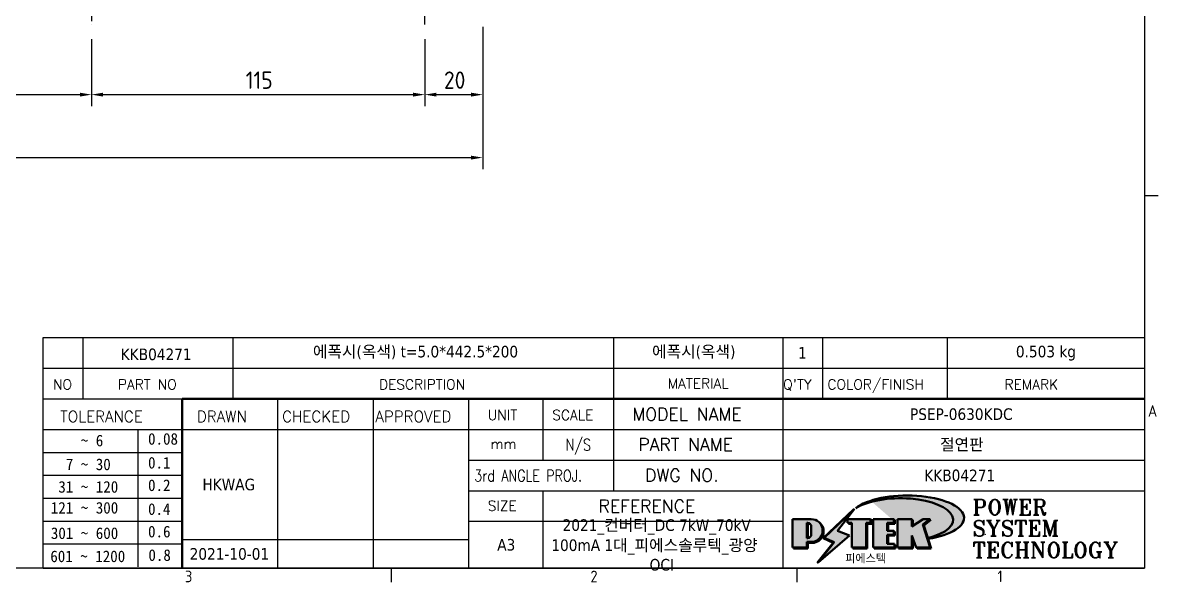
# Model space of a CAD drawing. Header units: millimetres. Extents: x 0 to 840, y 0 to 594.
# Drawn here: x 432.9 to 824.8, y 15.2 to 208.1 of the extents above; entities that cross this region are included whole.
import ezdxf
from ezdxf.enums import TextEntityAlignment as Align

# ---------------------------------------------------------------- set-up
doc = ezdxf.new("R2010")
doc.units = ezdxf.units.MM
doc.header["$LTSCALE"] = 2
doc.linetypes.add('CHAIN', pattern=[0.35429999999999995, 0.2362, -0.0295, 0.0591, -0.0295])
doc.layers.get('0').update_dxf_attribs({"color": 3, "lineweight": 25})
for name, color, linetype, lineweight in [('경계(ISO)', 7, 'Continuous', 25), ('제목(ISO)', 5, 'Continuous', 50), ('중심선(ISO)', 1, 'Continuous', 25), ('치수(ISO)', 2, 'Continuous', 25), ('해치(ISO)', 7, 'Continuous', 18)]:
    doc.layers.add(name, color=color, linetype=linetype, lineweight=lineweight)
doc.styles.add('HAN_291', font='')
doc.styles.add('HAN_370', font='', dxfattribs={"width": 2})
doc.styles.add('RC_284', font='ROMANC.shx')
doc.styles.add('RC_287', font='ROMANC.shx')
doc.styles.add('RC_292', font='ROMANC.shx')
doc.styles.add('ROMANT_294', font='romant.shx')
doc.styles.add('문자 텍스트_PSTEK_POSCO', font='isocp.shx')
doc.styles.add('치수 텍스트_PSTEK_POSCO', font='isocp.shx')
doc.styles.add('텍스트 스타일198', font='tahoma.ttf')
doc.styles.add('텍스트 스타일333', font='ROMANC.shx', dxfattribs={"width": 0.800000011920929})
doc.styles.get('HAN_291').set_extended_font_data('GulimChe')
doc.styles.get('HAN_370').set_extended_font_data('GulimChe')
doc.dimstyles.new('치수_PSTEK_POSCO', dxfattribs={"dimscale": 2, "dimtxt": 3, "dimasz": 2, "dimexe": 2, "dimexo": 2.5, "dimgap": 1, "dimtad": 1, "dimrnd": 1e-08, "dimdsep": 46, "dimtxsty": '치수 텍스트_PSTEK_POSCO', "dimcen": 0.09, "dimdle": 10, "dimclrd": 7, "dimclre": 7, "dimclrt": 2, "dimadec": 1, "dimazin": 2, "dimtfac": 1, "dimtmove": 0, "dimatfit": 3, "dimfxl": 0, "dimtolj": 1, "dimlwd": -1, "dimlwe": -1, "dimarcsym": 0})

# ---------------------------------------------------------------- blocks, each defined once
blk = doc.blocks.new('경계 Default Border')
at = {"layer": '경계(ISO)'}
for p, q in [((410, 74.25000190734863), (412.400016784668, 74.25000190734863)), ((280, 10), (280, 7.599999904632568)), ((350, 10), (350, 7.599999904632568))]:
    blk.add_line(p, q, dxfattribs=at)
at = {"layer": '경계(ISO)', "flags": 128}
blk.add_lwpolyline([(10, 10), (10, 287.0000076293945), (410, 287.0000076293945), (410, 10), (10, 10)], dxfattribs=at)
at = {"layer": '경계(ISO)', "color": 2, "char_height": 2.000000029802322, "attachment_point": 7, "style": '문자 텍스트_PSTEK_POSCO'}
for s, insert in [('A', (410.6096005397006, 36.12023240455892)), ('3', (244.4456930345745, 7.580929648038)), ('2', (314.418492964537, 7.580929648038)), ('1', (384.6573774223157, 7.599999970197677))]:
    blk.add_mtext(s, dxfattribs=dict(at, insert=insert))
blk = doc.blocks.new('제목 블록 PSTEK')
for color, points in [(252, [(317.2195697678507, 17.0593801673321), (322.0326348870767, 21.62682475217465), (322.2781991042243, 21.94392121864296), (317.0471853425802, 16.97985676345368), (318.7512090904202, 16.1899260703855), (316.0018030350395, 12.71868385740789), (316.3356552234328, 13.00206718743325), (318.9235935156908, 16.2694494742633)]), (5, [(321.6183518841322, 17.4193704504104), (319.5281351041078, 18.24969419629727), (322.4505835294948, 22.02344462252142), (317.2195697678507, 17.0593801673321), (318.9235935156908, 16.2694494742633), (316.1741874603099, 12.79820726128571)]), (1, [(324.4839107253602, 19.60711530335299), (325.2419748254881, 19.60711530335299), (325.2419748254881, 20.25857663940324), (321.2266040451076, 20.25857663940324), (321.2266040451076, 19.60711530335299), (321.9846681452406, 19.60711530335299), (321.9846681452406, 15.3430047401139), (324.4839107253602, 15.3430047401139)]), (252, [(321.9846681452406, 19.60711530335299), (321.4042753185749, 19.60711530335299), (321.4042753185749, 19.45905590879572), (321.9846681452406, 19.45905590879572)]), (252, [(324.6615819988275, 19.45905590879572), (325.4196460989604, 19.45905590879572), (325.4196460989604, 20.11051724484596), (325.2419748254881, 20.11051724484596), (325.2419748254881, 19.60711530335299), (324.4839107253602, 19.60711530335299), (324.4839107253602, 15.3430047401139), (322.1623394187076, 15.3430047401139), (322.1623394187076, 15.19494534555726), (324.6615819988275, 15.19494534555726)]), (1, [(329.2277337269622, 20.25857663940324), (325.65654113025, 20.25857663940324), (325.65654113025, 15.3430047401139), (329.3580259941756, 15.3430047401139), (329.3580259941756, 15.9944660761648), (328.1137701654877, 15.9944660761648), (328.1137701654877, 17.56360607323003), (329.2277337269622, 17.56360607323003), (329.2277337269622, 18.25543873810179), (328.1137701654877, 18.25543873810179), (328.1137701654877, 19.60711530335299), (329.2277337269622, 19.60711530335299)]), (252, [(328.2914414389548, 19.45905590879572), (329.4054050004294, 19.45905590879572), (329.4054050004294, 20.11051724484596), (329.2277337269622, 20.11051724484596), (329.2277337269622, 19.60711530335299), (328.1137701654877, 19.60711530335299), (328.1137701654877, 18.25543873810179), (328.2914414389548, 18.25543873810179)]), (1, [(332.3312149849806, 20.25857663940324), (329.8592894925411, 20.25857663940324), (329.8592894925411, 15.3430047401139), (332.3312149849806, 15.3430047401139), (332.3312149849806, 17.4318630164523), (333.0701931098801, 15.3430047401139), (335.4855464857051, 15.3430047401139), (334.2514536401189, 19.30614745124769), (335.4379594596742, 20.25857663940324), (334.3071782107978, 20.25857663940324), (332.3312149849806, 18.99741471888304)]), (252, [(332.5088862584528, 20.1105172448466), (332.3312149849806, 20.1105172448466), (332.3312149849806, 18.99741471888368), (332.5088862584528, 19.11081371413894)]), (252, [(335.6156307331414, 20.11051724484596), (335.2535118015555, 20.11051724484596), (334.2514536401189, 19.30614745124769), (335.4855464857051, 15.3430047401139), (333.1954852176545, 15.3430047401139), (333.2478643833523, 15.19494534555726), (335.6632177591723, 15.19494534555726), (334.4291249135862, 19.15808805669106)]), (252, [(328.2914414389548, 17.41554667867274), (329.4054050004294, 17.41554667867274), (329.4054050004294, 18.10737934354514), (329.2277337269622, 18.10737934354514), (329.2277337269622, 17.56360607323003), (328.1137701654877, 17.56360607323003), (328.1137701654877, 15.9944660761648), (328.2914414389548, 15.9944660761648)]), (252, [(329.5356972676428, 15.8464066816075), (329.3580259941756, 15.8464066816075), (329.3580259941756, 15.3430047401139), (325.8342124037171, 15.3430047401139), (325.8342124037171, 15.19494534555726), (329.5356972676428, 15.19494534555726)]), (252, [(332.5088862584528, 16.92964231796647), (332.3312149849806, 17.43186301645164), (332.3312149849806, 15.3430047401139), (330.0369607660135, 15.3430047401139), (330.0369607660135, 15.19494534555726), (332.5088862584528, 15.19494534555726)])]:
    blk.add_hatch(color=color).paths.add_polyline_path(points)
h = blk.add_hatch(color=1)
edge = h.paths.add_edge_path(flags=0)
edge.add_line((314.2242174273352, 19.60711530335299), (314.2242174273352, 17.00126995915134))
edge.add_line((314.2242174273352, 17.00126995915134), (314.3485873187598, 17.00126995915134))
edge.add_arc((314.3485873187598, 17.6527312952023), 0.6514613360509371, 270, 360)
edge.add_line((315.0000486548106, 17.6527312952023), (315.0000486548106, 18.95565396730211))
edge.add_arc((314.3485873187598, 18.95565396730212), 0.6514613360508712, 0, 90)
edge.add_line((314.3485873187598, 19.60711530335299), (314.2242174273352, 19.60711530335299))
edge = h.paths.add_edge_path()
edge.add_arc((314.9847713324306, 18.28938669179658), 1.969189947606664, 269.9999999999959, 450)
edge.add_line((314.9847713324306, 20.25857663940318), (311.7664314776902, 20.25857663940324))
edge.add_line((311.7664314776902, 20.25857663940324), (311.7664314776902, 15.3430047401139))
edge.add_line((311.7664314776902, 15.3430047401139), (314.2242174273352, 15.3430047401139))
edge.add_line((314.2242174273352, 15.3430047401139), (314.2242174273352, 16.32019674418991))
edge.add_line((314.2242174273352, 16.32019674418991), (314.9847713324307, 16.32019674418991))
h = blk.add_hatch(color=252)
edge = h.paths.add_edge_path()
edge.add_arc((314.9847713324309, 18.28938669179657), 1.969189947606666, 270, 406.8278729790604)
edge.add_arc((315.1624426058984, 18.1413272972396), 1.969189947606962, -90, 53.560984836317004, ccw=False)
edge.add_line((315.1624426058984, 16.17213734963263), (314.4018887008024, 16.17213734963263))
edge.add_line((314.4018887008024, 16.17213734963263), (314.4018887008024, 15.19494534555726))
edge.add_line((314.4018887008024, 15.19494534555726), (311.9441027511573, 15.19494534555726))
edge.add_line((311.9441027511573, 15.19494534555726), (311.9441027511573, 15.3430047401139))
edge.add_line((311.9441027511573, 15.3430047401139), (314.2242174273352, 15.3430047401139))
edge.add_line((314.2242174273352, 15.3430047401139), (314.2242174273352, 16.32019674418991))
edge.add_line((314.2242174273352, 16.32019674418991), (314.9847713324309, 16.32019674418991))
h = blk.add_hatch(color=252)
edge = h.paths.add_edge_path()
edge.add_line((314.4018887008024, 19.45905590879572), (314.5262585922315, 19.45905590879572))
edge.add_arc((314.5262585922314, 18.80759457274939), 0.6514613360463194, 60.4189348879147, 90.00000000000318, ccw=False)
edge.add_arc((314.3485873187602, 18.95565396730057), 0.6514613360524251, 39.96992292766206, 90.00000000009999)
edge.add_line((314.3485873187591, 19.60711530335307), (314.2242174273352, 19.60711530335298))
edge.add_line((314.2242174273352, 19.60711530335299), (314.2242174273352, 17.00126995915134))
edge.add_line((314.2242174273352, 17.00126995915134), (314.3485873187591, 17.00126995915134))
edge.add_arc((314.3485873187568, 17.652731295233), 0.6514613360816299, 270.0000000002, 274.6930825552478)
edge.add_line((314.4018887008024, 17.0034541317032), (314.4018887008024, 19.45905590879572))
at = {"layer": '해치(ISO)', "true_color": 0x27d1fc}
h = blk.add_hatch(color=140, dxfattribs=at)
edge = h.paths.add_edge_path()
edge.add_ellipse((330.3660919371412, 20.15576403068321), major_axis=(9.100907360794343, 0), ratio=0.4069904968023172, start_angle=301.3098473703837, end_angle=507.7436900681698)
edge.add_ellipse((331.5340919371412, 20.4634168429492), major_axis=(-9.82350664112931, 0), ratio=0.3942600559756514, start_angle=111.51207141178469, end_angle=334.47025347086895, ccw=False)
edge.add_line((335.1363447531188, 16.8601935978785), (335.0955236905705, 16.99119398620872))
at = {"color": 180}
for p, q in [((182.475792979055, 11.79100474011392), (182.4757929790549, 51.56524660363496)), ((182.4757929790549, 51.56524660363496), (372.4757929537551, 51.56524660363496)), ((189.2651435055721, 51.56524660363496), (189.2651435055722, 41.00524660363494)), ((215.2152739891528, 41.00524660363494), (215.2152739891528, 51.56524660363496)), ((280.8758854511282, 51.56524660363496), (280.8758854511282, 41.00524660363494)), ((310.0881549537552, 51.56524660363496), (310.0881549537553, 41.00524660363494)), ((316.9044520275131, 51.56524660363496), (316.9044520275127, 41.00524660363494)), ((338.4566026226726, 51.56524660363496), (338.4566026226727, 41.00524660363494)), ((372.4757929537551, 51.56524660363496), (372.4757929537551, 11.79100474011389)), ((182.475792979055, 46.2852466036349), (372.4757929537551, 46.28524660363492)), ((182.475792979055, 41.00524660363493), (206.451475290024, 41.00524660363493)), ((222.9401812389276, 11.79100474011392), (222.9401812389276, 41.00524660363494)), ((239.4288871878316, 11.79100474011392), (239.4288871878316, 41.00524660363494)), ((255.9175931367356, 11.79100474011392), (255.9175931367356, 41.00524660363494)), ((268.6918866058747, 41.00524660363494), (268.6918866058747, 30.44524660363498)), ((280.8758854511282, 41.00524660363494), (280.8758854511282, 25.16524660363502)), ((310.088154953755, 41.00524660363494), (310.088154953755, 11.79100474011392)), ((182.475792979055, 35.72524660363497), (206.451475290024, 35.72524660363497)), ((198.8621818849491, 12.02524660363491), (198.8621818849491, 35.72524660363497)), ((206.451475290024, 35.72524660363497), (372.4757929537551, 35.72524660363497)), ((182.475792979055, 31.77524660363492), (206.451475290024, 31.77524660363492)), ((255.917593136736, 30.44524660363498), (372.4757929537552, 30.44524660363501)), ((182.475792979055, 27.82524660363487), (206.451475290024, 27.82524660363487)), ((182.475792979055, 23.87524660363505), (206.451475290024, 23.87524660363505)), ((255.9175931367359, 25.16524660363502), (372.4757929537552, 25.165246603635)), ((268.6918866058744, 25.16524660363502), (268.6918866058744, 11.79100474011392)), ((182.475792979055, 19.92524660363478), (206.451475290024, 19.92524660363478)), ((255.9175931367359, 19.88524660363481), (310.0881549537553, 19.88524660363481)), ((182.475792979055, 15.97524660363496), (206.451475290024, 15.97524660363496)), ((206.451475290024, 16.74100474011396), (255.9175931367359, 16.74100474011396)), ((182.475792979055, 11.79100474011392), (372.4757929537551, 11.79100474011389))]:
    blk.add_line(p, q, dxfattribs=at)
at = {"color": 7, "lineweight": 50}
for p, q in [((206.4514752900237, 11.79100474011392), (206.4514752900237, 41.00524660363494)), ((206.451475290024, 41.00524660363494), (372.4757929537551, 41.00524660363496))]:
    blk.add_line(p, q, dxfattribs=at)
at = {"color": 7}
for p, q in [((322.2781991042243, 21.94392121864296), (317.0471853425802, 16.97985676345368)), ((322.4505835294948, 22.02344462252142), (317.2195697678507, 17.0593801673321)), ((317.2195697678507, 17.0593801673321), (322.0326348870767, 21.62682475217465)), ((319.5281351041078, 18.24969419629727), (322.4505835294948, 22.02344462252142)), ((322.0326348870767, 21.62682475217465), (322.2781991042243, 21.94392121864296)), ((311.7664314776902, 20.25900474011391), (311.7664314776902, 15.34300474011391)), ((314.9847713324309, 20.25857663940324), (311.7664314776902, 20.25857663940324)), ((314.9847713324309, 20.25857663940324), (311.7664314776902, 20.25857663940324)), ((311.7664314776902, 20.25857663940324), (311.7664314776902, 15.3430047401139)), ((314.2242174273352, 17.00126995915134), (314.2242174273352, 19.60711530335299)), ((314.2242174273352, 19.60711530335299), (314.3485873187591, 19.60711530335299)), ((314.3485873187591, 19.60711530335299), (314.2242174273352, 19.60711530335299)), ((314.2242174273352, 19.60711530335299), (314.2242174273352, 17.00126995915134)), ((314.2242174273352, 17.00126995915134), (314.2242174273352, 19.60711530335299)), ((314.2242174273352, 19.60711530335299), (314.3485873187591, 19.60711530335299)), ((325.2419748254881, 20.25857663940324), (321.2266040451076, 20.25857663940324)), ((321.2266040451076, 20.25857663940324), (321.2266040451076, 19.60711530335299)), ((325.2419748254881, 20.25857663940324), (321.2266040451076, 20.25857663940324)), ((321.2266040451076, 20.25857663940324), (321.2266040451076, 19.60711530335299)), ((321.2266040451076, 19.60711530335299), (321.9846681452406, 19.60711530335299)), ((321.2266040451076, 19.60711530335299), (321.9846681452406, 19.60711530335299)), ((321.4042753185749, 19.60711530335299), (321.4042753185749, 19.45905590879572)), ((321.9846681452406, 19.60711530335299), (321.4042753185749, 19.60711530335299)), ((321.9846681452406, 19.60711530335299), (321.9846681452406, 15.3430047401139)), ((321.9846681452406, 19.45905590879572), (321.9846681452406, 19.60711530335299)), ((321.9846681452406, 19.60711530335299), (321.9846681452406, 15.3430047401139)), ((324.4839107253602, 19.60711530335299), (325.2419748254881, 19.60711530335299)), ((324.4839107253602, 15.3430047401139), (324.4839107253602, 19.60711530335299)), ((325.2419748254881, 19.60711530335299), (324.4839107253602, 19.60711530335299)), ((324.4839107253602, 19.60711530335299), (324.4839107253602, 15.3430047401139)), ((324.4839107253602, 19.60711530335299), (325.2419748254881, 19.60711530335299)), ((324.4839107253602, 15.3430047401139), (324.4839107253602, 19.60711530335299)), ((325.2419748254881, 19.60711530335299), (325.2419748254881, 20.25857663940324)), ((325.2419748254881, 19.60711530335299), (325.2419748254881, 20.25857663940324)), ((325.4196460989604, 20.11051724484596), (325.2419748254881, 20.11051724484596)), ((325.2419748254881, 20.11051724484596), (325.2419748254881, 19.60711530335299)), ((325.4196460989604, 19.45905590879572), (325.4196460989604, 20.11051724484596)), ((329.2277337269622, 20.25857663940324), (325.65654113025, 20.25857663940324)), ((325.65654113025, 20.25857663940324), (325.65654113025, 15.3430047401139)), ((325.65654113025, 20.25857663940324), (325.65654113025, 15.3430047401139)), ((329.2277337269622, 20.25857663940324), (325.65654113025, 20.25857663940324)), ((328.1137701654877, 18.25543873810179), (328.1137701654877, 19.60711530335299)), ((328.1137701654877, 19.60711530335299), (329.2277337269622, 19.60711530335299)), ((329.2277337269622, 19.60711530335299), (328.1137701654877, 19.60711530335299)), ((328.1137701654877, 19.60711530335299), (328.1137701654877, 18.25543873810179)), ((328.1137701654877, 18.25543873810179), (328.1137701654877, 19.60711530335299)), ((328.1137701654877, 19.60711530335299), (329.2277337269622, 19.60711530335299)), ((329.2277337269622, 19.60711530335299), (329.2277337269622, 20.25857663940324)), ((329.2277337269622, 19.60711530335299), (329.2277337269622, 20.25857663940324)), ((329.4054050004294, 20.11051724484596), (329.2277337269622, 20.11051724484596)), ((329.2277337269622, 20.11051724484596), (329.2277337269622, 19.60711530335299)), ((329.4054050004294, 19.45905590879572), (329.4054050004294, 20.11051724484596)), ((332.3312149849806, 20.25857663940324), (329.8592894925411, 20.25857663940324)), ((329.8592894925411, 20.25857663940324), (329.8592894925411, 15.3430047401139)), ((329.8592894925411, 20.25857663940324), (329.8592894925411, 15.3430047401139)), ((332.3312149849806, 20.25857663940324), (329.8592894925411, 20.25857663940324)), ((334.3071782107978, 20.25857663940324), (332.3312149849806, 18.99741471888304)), ((332.3312149849806, 18.99741471888304), (332.3312149849806, 20.25857663940324)), ((334.3071782107978, 20.25857663940324), (332.3312149849806, 18.99741471888304)), ((332.3312149849806, 18.99741471888304), (332.3312149849806, 20.25857663940324)), ((332.5088862584528, 20.1105172448466), (332.3312149849806, 20.1105172448466)), ((332.3312149849806, 20.1105172448466), (332.3312149849806, 18.99741471888368)), ((332.5088862584528, 19.11081371413894), (332.5088862584528, 20.1105172448466)), ((334.2514536401189, 19.30614745124769), (335.4379594596742, 20.25857663940324)), ((334.2514536401189, 19.30614745124769), (335.4379594596742, 20.25857663940324)), ((335.2535118015555, 20.11051724484596), (334.2514536401189, 19.30614745124769)), ((335.4379594596742, 20.25857663940324), (334.3071782107978, 20.25857663940324)), ((335.4379594596742, 20.25857663940324), (334.3071782107978, 20.25857663940324)), ((334.4291249135862, 19.15808805669104), (335.6156307331414, 20.11051724484596)), ((335.6156307331414, 20.11051724484596), (335.2535118015555, 20.11051724484596)), ((314.4018887008024, 19.45905590879572), (314.5262585922314, 19.45905590879572)), ((314.4018887008024, 17.0034541317032), (314.4018887008024, 19.45905590879572)), ((315.0000486548106, 18.95565396730275), (315.0000486548106, 17.65273129520161)), ((315.0000486548106, 18.95565396730275), (315.0000486548106, 17.65273129520161)), ((321.6183518841322, 17.4193704504104), (319.5281351041078, 18.24969419629727)), ((321.4042753185749, 19.45905590879572), (321.9846681452406, 19.45905590879572)), ((324.6615819988275, 19.45905590879572), (325.4196460989604, 19.45905590879572)), ((324.6615819988275, 15.19494534555726), (324.6615819988275, 19.45905590879572)), ((329.2277337269622, 18.25543873810179), (328.1137701654877, 18.25543873810179)), ((328.1137701654877, 18.25543873810179), (328.2914414389548, 18.25543873810179)), ((329.2277337269622, 18.25543873810179), (328.1137701654877, 18.25543873810179)), ((328.2914414389548, 18.25543873810179), (328.2914414389548, 19.45905590879572)), ((328.2914414389548, 19.45905590879572), (329.4054050004294, 19.45905590879572)), ((329.2277337269622, 17.56360607323003), (329.2277337269622, 18.25543873810179)), ((329.2277337269622, 17.56360607323003), (329.2277337269622, 18.25543873810179)), ((329.4054050004294, 18.10737934354514), (329.2277337269622, 18.10737934354514)), ((329.2277337269622, 18.10737934354514), (329.2277337269622, 17.56360607323003)), ((329.4054050004294, 17.41554667867274), (329.4054050004294, 18.10737934354514)), ((332.3312149849806, 18.99741471888368), (332.5088862584528, 19.11081371413894)), ((335.4855464857051, 15.3430047401139), (334.2514536401189, 19.30614745124769)), ((334.2514536401189, 19.30614745124769), (335.4855464857051, 15.3430047401139)), ((335.4855464857051, 15.3430047401139), (334.2514536401189, 19.30614745124769)), ((335.6632177591723, 15.19494534555726), (334.4291249135862, 19.15808805669104)), ((345.0447381189468, 17.50375595811051), (344.9867755289346, 17.689895936919)), ((314.3485873187591, 17.00126995915134), (314.2242174273352, 17.00126995915134)), ((314.2242174273352, 17.00126995915134), (314.3485873187591, 17.00126995915134)), ((314.3485873187591, 17.00126995915134), (314.2242174273352, 17.00126995915134)), ((314.2242174273352, 16.32019674418991), (314.9847713324309, 16.32019674418991)), ((314.2242174273352, 15.3430047401139), (314.2242174273352, 16.32019674418991)), ((314.9847713324309, 16.32019674418991), (314.2242174273352, 16.32019674418991)), ((314.2242174273352, 16.32019674418991), (314.2242174273352, 15.3430047401139)), ((314.2242174273352, 16.32019674418991), (314.9847713324309, 16.32019674418991)), ((314.2242174273352, 15.3430047401139), (314.2242174273352, 16.32019674418991)), ((314.4018887008024, 16.17213734963263), (315.162442605898, 16.17213734963263)), ((314.4018887008024, 15.19494534555726), (314.4018887008024, 16.17213734963263)), ((318.7512090904202, 16.1899260703855), (316.0018030350395, 12.71868385740789)), ((316.1741874603099, 12.79820726128571), (321.6183518841322, 17.4193704504104)), ((318.9235935156908, 16.2694494742633), (316.1741874603099, 12.79820726128571)), ((316.3356552234328, 13.00206718743325), (318.9235935156908, 16.2694494742633)), ((317.0471853425802, 16.97985676345368), (318.7512090904202, 16.1899260703855)), ((318.9235935156908, 16.2694494742633), (317.2195697678507, 17.0593801673321)), ((317.2195697678507, 17.0593801673321), (318.9235935156908, 16.2694494742633)), ((328.1137701654877, 17.56360607323003), (329.2277337269622, 17.56360607323003)), ((328.1137701654877, 15.9944660761648), (328.1137701654877, 17.56360607323003)), ((329.2277337269622, 17.56360607323003), (328.1137701654877, 17.56360607323003)), ((328.1137701654877, 17.56360607323003), (328.1137701654877, 15.9944660761648)), ((328.1137701654877, 17.56360607323003), (329.2277337269622, 17.56360607323003)), ((328.1137701654877, 15.9944660761648), (328.1137701654877, 17.56360607323003)), ((329.3580259941756, 15.9944660761648), (328.1137701654877, 15.9944660761648)), ((328.1137701654877, 15.9944660761648), (328.2914414389548, 15.9944660761648)), ((329.3580259941756, 15.9944660761648), (328.1137701654877, 15.9944660761648)), ((328.2914414389548, 15.9944660761648), (328.2914414389548, 17.41554667867274)), ((328.2914414389548, 17.41554667867274), (329.4054050004294, 17.41554667867274)), ((329.3580259941756, 15.3430047401139), (329.3580259941756, 15.9944660761648)), ((329.3580259941756, 15.3430047401139), (329.3580259941756, 15.9944660761648)), ((329.5356972676428, 15.8464066816075), (329.3580259941756, 15.8464066816075)), ((329.3580259941756, 15.8464066816075), (329.3580259941756, 15.3430047401139)), ((329.5356972676428, 15.19494534555726), (329.5356972676428, 15.8464066816075)), ((332.3312149849806, 17.4318630164523), (333.0701931098801, 15.3430047401139)), ((332.3312149849806, 15.3430047401139), (332.3312149849806, 17.4318630164523)), ((332.5088862584528, 16.92964231796647), (332.3312149849806, 17.43186301645164)), ((332.3312149849806, 17.43186301645164), (332.3312149849806, 15.3430047401139)), ((332.3312149849806, 17.4318630164523), (333.0701931098801, 15.3430047401139)), ((332.3312149849806, 15.3430047401139), (332.3312149849806, 17.4318630164523)), ((332.5088862584528, 15.19494534555726), (332.5088862584528, 16.92964231796647)), ((311.7664314776902, 15.3430047401139), (314.2242174273352, 15.3430047401139)), ((311.7664314776902, 15.3430047401139), (314.2242174273352, 15.3430047401139)), ((314.2242174273352, 15.3430047401139), (311.9441027511573, 15.3430047401139)), ((311.9441027511573, 15.3430047401139), (311.9441027511573, 15.19494534555726)), ((311.9441027511573, 15.19494534555726), (314.4018887008024, 15.19494534555726)), ((321.9846681452406, 15.3430047401139), (324.4839107253602, 15.3430047401139)), ((321.9846681452406, 15.3430047401139), (324.4839107253602, 15.3430047401139)), ((324.4839107253602, 15.3430047401139), (322.1623394187076, 15.3430047401139)), ((322.1623394187076, 15.3430047401139), (322.1623394187076, 15.19494534555726)), ((322.1623394187076, 15.19494534555726), (324.6615819988275, 15.19494534555726)), ((325.65654113025, 15.3430047401139), (329.3580259941756, 15.3430047401139)), ((325.65654113025, 15.3430047401139), (329.3580259941756, 15.3430047401139)), ((329.3580259941756, 15.3430047401139), (325.8342124037171, 15.3430047401139)), ((325.8342124037171, 15.3430047401139), (325.8342124037171, 15.19494534555726)), ((325.8342124037171, 15.19494534555726), (329.5356972676428, 15.19494534555726)), ((329.8592894925411, 15.3430047401139), (332.3312149849806, 15.3430047401139)), ((329.8592894925411, 15.3430047401139), (332.3312149849806, 15.3430047401139)), ((332.3312149849806, 15.3430047401139), (330.0369607660135, 15.3430047401139)), ((330.0369607660135, 15.3430047401139), (330.0369607660135, 15.19494534555726)), ((330.0369607660135, 15.19494534555726), (332.5088862584528, 15.19494534555726)), ((333.0701931098801, 15.3430047401139), (335.4855464857051, 15.3430047401139)), ((333.0701931098801, 15.3430047401139), (335.4855464857051, 15.3430047401139)), ((335.4855464857051, 15.3430047401139), (333.1954852176545, 15.3430047401139)), ((333.1954852176545, 15.3430047401139), (333.2478643833523, 15.19494534555726)), ((333.2478643833523, 15.19494534555726), (335.6632177591723, 15.19494534555726)), ((316.0018030350395, 12.71868385740789), (316.3356552234328, 13.00206718743325))]:
    blk.add_line(p, q, dxfattribs=at)
at = {"color": 5}
for p, q in [((322.4505835294948, 22.02344462252142), (317.2195697678507, 17.0593801673321)), ((319.5281351041078, 18.24969419629727), (322.4505835294948, 22.02344462252142)), ((321.6183518841322, 17.4193704504104), (319.5281351041078, 18.24969419629727)), ((316.1741874603099, 12.79820726128571), (321.6183518841322, 17.4193704504104)), ((318.9235935156908, 16.2694494742633), (316.1741874603099, 12.79820726128571)), ((317.2195697678507, 17.0593801673321), (318.9235935156908, 16.2694494742633))]:
    blk.add_line(p, q, dxfattribs=at)
at = {"color": 1}
for p, q in [((314.9847713324309, 20.25857663940324), (311.7664314776902, 20.25857663940324)), ((311.7664314776902, 20.25857663940324), (311.7664314776902, 15.3430047401139)), ((314.2242174273352, 17.00126995915134), (314.2242174273352, 19.60711530335299)), ((314.2242174273352, 19.60711530335299), (314.3485873187591, 19.60711530335299)), ((325.2419748254881, 20.25857663940324), (321.2266040451076, 20.25857663940324)), ((321.2266040451076, 20.25857663940324), (321.2266040451076, 19.60711530335299)), ((321.2266040451076, 19.60711530335299), (321.9846681452406, 19.60711530335299)), ((321.9846681452406, 19.60711530335299), (321.9846681452406, 15.3430047401139)), ((324.4839107253602, 19.60711530335299), (325.2419748254881, 19.60711530335299)), ((324.4839107253602, 15.3430047401139), (324.4839107253602, 19.60711530335299)), ((325.2419748254881, 19.60711530335299), (325.2419748254881, 20.25857663940324)), ((329.2277337269622, 20.25857663940324), (325.65654113025, 20.25857663940324)), ((325.65654113025, 20.25857663940324), (325.65654113025, 15.3430047401139)), ((328.1137701654877, 18.25543873810179), (328.1137701654877, 19.60711530335299)), ((328.1137701654877, 19.60711530335299), (329.2277337269622, 19.60711530335299)), ((329.2277337269622, 19.60711530335299), (329.2277337269622, 20.25857663940324)), ((332.3312149849806, 20.25857663940324), (329.8592894925411, 20.25857663940324)), ((329.8592894925411, 20.25857663940324), (329.8592894925411, 15.3430047401139)), ((334.3071782107978, 20.25857663940324), (332.3312149849806, 18.99741471888304)), ((332.3312149849806, 18.99741471888304), (332.3312149849806, 20.25857663940324)), ((334.2514536401189, 19.30614745124769), (335.4379594596742, 20.25857663940324)), ((335.4379594596742, 20.25857663940324), (334.3071782107978, 20.25857663940324)), ((315.0000486548106, 18.95565396730275), (315.0000486548106, 17.65273129520161)), ((329.2277337269622, 18.25543873810179), (328.1137701654877, 18.25543873810179)), ((329.2277337269622, 17.56360607323003), (329.2277337269622, 18.25543873810179)), ((335.4855464857051, 15.3430047401139), (334.2514536401189, 19.30614745124769)), ((314.3485873187591, 17.00126995915134), (314.2242174273352, 17.00126995915134)), ((314.2242174273352, 16.32019674418991), (314.9847713324309, 16.32019674418991)), ((314.2242174273352, 15.3430047401139), (314.2242174273352, 16.32019674418991)), ((328.1137701654877, 17.56360607323003), (329.2277337269622, 17.56360607323003)), ((328.1137701654877, 15.9944660761648), (328.1137701654877, 17.56360607323003)), ((329.3580259941756, 15.9944660761648), (328.1137701654877, 15.9944660761648)), ((329.3580259941756, 15.3430047401139), (329.3580259941756, 15.9944660761648)), ((332.3312149849806, 17.4318630164523), (333.0701931098801, 15.3430047401139)), ((332.3312149849806, 15.3430047401139), (332.3312149849806, 17.4318630164523)), ((311.7664314776902, 15.3430047401139), (314.2242174273352, 15.3430047401139)), ((321.9846681452406, 15.3430047401139), (324.4839107253602, 15.3430047401139)), ((325.65654113025, 15.3430047401139), (329.3580259941756, 15.3430047401139)), ((329.8592894925411, 15.3430047401139), (332.3312149849806, 15.3430047401139)), ((333.0701931098801, 15.3430047401139), (335.4855464857051, 15.3430047401139))]:
    blk.add_line(p, q, dxfattribs=at)
at = {"color": 7}
for centre, radius, start, end in [((314.3485873187598, 18.95565396730211), 0.6514613360508712, 0, 90), ((314.3485873187602, 18.95565396730057), 0.6514613360524251, 39.96992292766117, 90), ((314.3485873187598, 18.95565396730212), 0.6514613360508712, 0, 90), ((314.9847713324309, 18.28938669179658), 1.969189947606665, 270, 90), ((314.9847713324309, 18.28938669179658), 1.969189947606665, 270, 90), ((314.9847713324307, 18.2893866917965), 1.969189947606594, 270, 46.82787297909833), ((315.1624426058984, 18.1413272972396), 1.969189947606961, 270, 53.56098483636067), ((314.3485873187597, 17.65273129520228), 0.6514613360509381, 270, 0), ((314.3485873187598, 17.6527312952023), 0.6514613360509381, 270, 0), ((314.5262585922314, 18.80759457274939), 0.6514613360463193, 60.41893488791137, 90), ((314.3485873187568, 17.652731295233), 0.6514613360816299, 270, 274.6930825552478)]:
    blk.add_arc(centre, radius, start, end, dxfattribs=at)
at = {"color": 1}
for centre, radius, start, end in [((314.3485873187598, 18.95565396730211), 0.6514613360508712, 0, 90), ((314.9847713324309, 18.28938669179657), 1.969189947606665, 270, 90), ((314.3485873187598, 17.6527312952023), 0.6514613360509381, 270, 0)]:
    blk.add_arc(centre, radius, start, end, dxfattribs=at)
at = {"layer": '제목(ISO)', "lineweight": 18}
blk.add_line((182.475792979055, 35.72500474011393), (182.475792979055, 11.79100474011392), dxfattribs=at)
at = {"layer": '제목(ISO)'}
for p, q in [((322.2781991042243, 21.94392121864296), (317.0471853425802, 16.97985676345368)), ((322.4505835294948, 22.02344462252142), (317.2195697678507, 17.0593801673321)), ((317.2195697678507, 17.0593801673321), (322.0326348870767, 21.62682475217465)), ((319.5281351041078, 18.24969419629727), (322.4505835294948, 22.02344462252142)), ((322.0326348870767, 21.62682475217465), (322.2781991042243, 21.94392121864296)), ((314.9847713324306, 20.25857663940324), (311.7664314776902, 20.25857663940324)), ((311.7664314776902, 20.25857663940324), (311.7664314776902, 15.3430047401139)), ((314.2242174273352, 17.00126995915134), (314.2242174273352, 19.60711530335299)), ((314.2242174273352, 19.60711530335299), (314.3485873187598, 19.60711530335299)), ((314.3485873187591, 19.60711530335299), (314.2242174273352, 19.60711530335299)), ((314.2242174273352, 19.60711530335299), (314.2242174273352, 17.00126995915134)), ((325.2419748254881, 20.25857663940324), (321.2266040451076, 20.25857663940324)), ((321.2266040451076, 20.25857663940324), (321.2266040451076, 19.60711530335299)), ((321.2266040451076, 19.60711530335299), (321.9846681452406, 19.60711530335299)), ((321.9846681452406, 19.60711530335299), (321.4042753185749, 19.60711530335299)), ((321.4042753185749, 19.60711530335299), (321.4042753185749, 19.45905590879572)), ((321.9846681452406, 19.60711530335299), (321.9846681452406, 15.3430047401139)), ((321.9846681452406, 19.45905590879572), (321.9846681452406, 19.60711530335299)), ((324.4839107253602, 19.60711530335299), (325.2419748254881, 19.60711530335299)), ((324.4839107253602, 15.3430047401139), (324.4839107253602, 19.60711530335299)), ((325.2419748254881, 19.60711530335299), (324.4839107253602, 19.60711530335299)), ((324.4839107253602, 19.60711530335299), (324.4839107253602, 15.3430047401139)), ((325.2419748254881, 19.60711530335299), (325.2419748254881, 20.25857663940324)), ((325.4196460989604, 20.11051724484596), (325.2419748254881, 20.11051724484596)), ((325.2419748254881, 20.11051724484596), (325.2419748254881, 19.60711530335299)), ((325.4196460989604, 19.45905590879572), (325.4196460989604, 20.11051724484596)), ((329.2277337269622, 20.25857663940324), (325.65654113025, 20.25857663940324)), ((325.65654113025, 20.25857663940324), (325.65654113025, 15.3430047401139)), ((328.1137701654877, 18.25543873810179), (328.1137701654877, 19.60711530335299)), ((328.1137701654877, 19.60711530335299), (329.2277337269622, 19.60711530335299)), ((329.2277337269622, 19.60711530335299), (328.1137701654877, 19.60711530335299)), ((328.1137701654877, 19.60711530335299), (328.1137701654877, 18.25543873810179)), ((329.2277337269622, 19.60711530335299), (329.2277337269622, 20.25857663940324)), ((329.4054050004294, 20.11051724484596), (329.2277337269622, 20.11051724484596)), ((329.2277337269622, 20.11051724484596), (329.2277337269622, 19.60711530335299)), ((329.4054050004294, 19.45905590879572), (329.4054050004294, 20.11051724484596)), ((332.3312149849806, 20.25857663940324), (329.8592894925411, 20.25857663940324)), ((329.8592894925411, 20.25857663940324), (329.8592894925411, 15.3430047401139)), ((334.3071782107978, 20.25857663940324), (332.3312149849806, 18.99741471888304)), ((332.3312149849806, 18.99741471888304), (332.3312149849806, 20.25857663940324)), ((332.5088862584528, 20.1105172448466), (332.3312149849806, 20.1105172448466)), ((332.3312149849806, 20.1105172448466), (332.3312149849806, 18.99741471888368)), ((332.5088862584528, 19.11081371413894), (332.5088862584528, 20.1105172448466)), ((334.2514536401189, 19.30614745124769), (335.4379594596742, 20.25857663940324)), ((335.2535118015555, 20.11051724484596), (334.2514536401189, 19.30614745124769)), ((335.4379594596742, 20.25857663940324), (334.3071782107978, 20.25857663940324)), ((334.4291249135862, 19.15808805669106), (335.6156307331414, 20.11051724484596)), ((335.6156307331414, 20.11051724484596), (335.2535118015555, 20.11051724484596)), ((314.4018887008024, 19.45905590879572), (314.5262585922314, 19.45905590879572)), ((314.4018887008024, 17.0034541317032), (314.4018887008024, 19.45905590879572)), ((315.0000486548106, 18.95565396730211), (315.0000486548106, 17.6527312952023)), ((321.6183518841322, 17.4193704504104), (319.5281351041078, 18.24969419629727)), ((321.4042753185749, 19.45905590879572), (321.9846681452406, 19.45905590879572)), ((324.6615819988275, 19.45905590879572), (325.4196460989604, 19.45905590879572)), ((324.6615819988275, 15.19494534555726), (324.6615819988275, 19.45905590879572)), ((329.2277337269622, 18.25543873810179), (328.1137701654877, 18.25543873810179)), ((328.1137701654877, 18.25543873810179), (328.2914414389548, 18.25543873810179)), ((328.2914414389548, 19.45905590879572), (329.4054050004294, 19.45905590879572)), ((328.2914414389548, 18.25543873810179), (328.2914414389548, 19.45905590879572)), ((329.2277337269622, 17.56360607323003), (329.2277337269622, 18.25543873810179)), ((329.4054050004294, 18.10737934354514), (329.2277337269622, 18.10737934354514)), ((329.2277337269622, 18.10737934354514), (329.2277337269622, 17.56360607323003)), ((329.4054050004294, 17.41554667867274), (329.4054050004294, 18.10737934354514)), ((332.3312149849806, 18.99741471888368), (332.5088862584528, 19.11081371413894)), ((335.4855464857051, 15.3430047401139), (334.2514536401189, 19.30614745124769)), ((334.2514536401189, 19.30614745124769), (335.4855464857051, 15.3430047401139)), ((335.6632177591723, 15.19494534555726), (334.4291249135862, 19.15808805669106)), ((314.3485873187598, 17.00126995915134), (314.2242174273352, 17.00126995915134)), ((314.2242174273352, 17.00126995915134), (314.3485873187591, 17.00126995915134)), ((314.2242174273352, 15.3430047401139), (314.2242174273352, 16.32019674418991)), ((314.2242174273352, 16.32019674418991), (314.9847713324307, 16.32019674418991)), ((314.9847713324309, 16.32019674418991), (314.2242174273352, 16.32019674418991)), ((314.2242174273352, 16.32019674418991), (314.2242174273352, 15.3430047401139)), ((314.4018887008024, 15.19494534555726), (314.4018887008024, 16.17213734963263)), ((314.4018887008024, 16.17213734963263), (315.1624426058984, 16.17213734963263)), ((318.7512090904202, 16.1899260703855), (316.0018030350395, 12.71868385740789)), ((316.1741874603099, 12.79820726128571), (321.6183518841322, 17.4193704504104)), ((318.9235935156908, 16.2694494742633), (316.1741874603099, 12.79820726128571)), ((316.3356552234328, 13.00206718743325), (318.9235935156908, 16.2694494742633)), ((317.0471853425802, 16.97985676345368), (318.7512090904202, 16.1899260703855)), ((317.2195697678507, 17.0593801673321), (318.9235935156908, 16.2694494742633)), ((318.9235935156908, 16.2694494742633), (317.2195697678507, 17.0593801673321)), ((328.1137701654877, 15.9944660761648), (328.1137701654877, 17.56360607323003)), ((328.1137701654877, 17.56360607323003), (329.2277337269622, 17.56360607323003)), ((329.2277337269622, 17.56360607323003), (328.1137701654877, 17.56360607323003)), ((328.1137701654877, 17.56360607323003), (328.1137701654877, 15.9944660761648)), ((329.3580259941756, 15.9944660761648), (328.1137701654877, 15.9944660761648)), ((328.1137701654877, 15.9944660761648), (328.2914414389548, 15.9944660761648)), ((328.2914414389548, 17.41554667867274), (329.4054050004294, 17.41554667867274)), ((328.2914414389548, 15.9944660761648), (328.2914414389548, 17.41554667867274)), ((329.3580259941756, 15.3430047401139), (329.3580259941756, 15.9944660761648)), ((329.5356972676428, 15.8464066816075), (329.3580259941756, 15.8464066816075)), ((329.3580259941756, 15.8464066816075), (329.3580259941756, 15.3430047401139)), ((329.5356972676428, 15.19494534555726), (329.5356972676428, 15.8464066816075)), ((332.3312149849806, 15.3430047401139), (332.3312149849806, 17.4318630164523)), ((332.3312149849806, 17.4318630164523), (333.0701931098801, 15.3430047401139)), ((332.5088862584528, 16.92964231796647), (332.3312149849806, 17.43186301645164)), ((332.3312149849806, 17.43186301645164), (332.3312149849806, 15.3430047401139)), ((332.5088862584528, 15.19494534555726), (332.5088862584528, 16.92964231796647)), ((311.7664314776902, 15.3430047401139), (314.2242174273352, 15.3430047401139)), ((314.2242174273352, 15.3430047401139), (311.9441027511573, 15.3430047401139)), ((311.9441027511573, 15.3430047401139), (311.9441027511573, 15.19494534555726)), ((311.9441027511573, 15.19494534555726), (314.4018887008024, 15.19494534555726)), ((321.9846681452406, 15.3430047401139), (324.4839107253602, 15.3430047401139)), ((324.4839107253602, 15.3430047401139), (322.1623394187076, 15.3430047401139)), ((322.1623394187076, 15.3430047401139), (322.1623394187076, 15.19494534555726)), ((322.1623394187076, 15.19494534555726), (324.6615819988275, 15.19494534555726)), ((325.65654113025, 15.3430047401139), (329.3580259941756, 15.3430047401139)), ((329.3580259941756, 15.3430047401139), (325.8342124037171, 15.3430047401139)), ((325.8342124037171, 15.3430047401139), (325.8342124037171, 15.19494534555726)), ((325.8342124037171, 15.19494534555726), (329.5356972676428, 15.19494534555726)), ((329.8592894925411, 15.3430047401139), (332.3312149849806, 15.3430047401139)), ((332.3312149849806, 15.3430047401139), (330.0369607660135, 15.3430047401139)), ((330.0369607660135, 15.3430047401139), (330.0369607660135, 15.19494534555726)), ((330.0369607660135, 15.19494534555726), (332.5088862584528, 15.19494534555726)), ((333.0701931098801, 15.3430047401139), (335.4855464857051, 15.3430047401139)), ((335.4855464857051, 15.3430047401139), (333.1954852176545, 15.3430047401139)), ((333.1954852176545, 15.3430047401139), (333.2478643833523, 15.19494534555726)), ((333.2478643833523, 15.19494534555726), (335.6632177591723, 15.19494534555726)), ((316.0018030350395, 12.71868385740789), (316.3356552234328, 13.00206718743325))]:
    blk.add_line(p, q, dxfattribs=at)
at = {"layer": '제목(ISO)', "color": 4}
blk.add_line((335.1363447531188, 16.8601935978785), (335.0955236905705, 16.99119398620872), dxfattribs=at)
at = {"layer": '제목(ISO)'}
for centre, radius, start, end in [((314.3485873187598, 18.95565396730212), 0.6514613360508712, 0, 90), ((314.3485873187602, 18.95565396730057), 0.6514613360524251, 39.96992292766117, 90), ((314.9847713324306, 18.28938669179658), 1.969189947606664, 46.82787297909431, 90), ((314.9847713324307, 18.2893866917965), 1.969189947606594, 270, 46.82787297909833), ((314.9847713324309, 18.28938669179657), 1.969189947606666, 270, 46.8278729790603), ((315.1624426058984, 18.1413272972396), 1.969189947606962, 270, 53.56098483631701), ((314.3485873187598, 17.6527312952023), 0.6514613360509371, 270, 0), ((314.5262585922314, 18.80759457274939), 0.6514613360463193, 60.41893488791137, 90), ((314.3485873187568, 17.652731295233), 0.6514613360816299, 270, 274.6930825552478)]:
    blk.add_arc(centre, radius, start, end, dxfattribs=at)
at = {"layer": '제목(ISO)', "color": 4}
for centre, major_axis, ratio, start_param, end_param in [((331.5340919371412, 20.4634168429492), (9.82350664112931, 0), 0.3942600559756514, 5.087845455444478, 8.97919982663645), ((330.3660919371412, 20.15576403068321), (9.100907360794343, 0), 0.4069904968023172, 5.258848905294775, 8.861799147915196)]:
    blk.add_ellipse(centre, major_axis=major_axis, ratio=ratio, start_param=start_param, end_param=end_param, dxfattribs=at)
at = {"color": 2}
for s, height, style, p in [('NO', 1.742399930953979, 'RC_284', (184.135398793432, 42.62317362549192)), ('PART NO', 1.742399930953979, 'RC_284', (195.3359407378685, 42.62317362549192)), ('DESCRIPTION', 1.742399930953979, 'RC_284', (240.4025565652523, 42.62317362549192)), ("Q'TY", 1.742399930953979, 'RC_284', (310.1440786515383, 42.62317362549192)), ('COLOR/FINISH', 1.742399930953979, 'RC_284', (317.7725341324144, 42.62317362549192)), ('REMARK', 1.742399930953979, 'RC_284', (348.346649953877, 42.62317362549192)), ('MODEL NAME', 2.178000062704086, 'RC_292', (284.096330289083, 37.25462520371384)), (' TOLERANCE', 1.899999976158142, 'RC_287', (184.0872874387979, 37.00893196870329)), ('DRAWN', 1.899999976158142, 'RC_287', (208.9766620976279, 37.00893196870329)), ('CHECKED', 1.899999976158142, 'RC_287', (223.6856844514997, 37.00893196870329)), ('APPROVED', 1.899999976158142, 'RC_287', (239.7795453577791, 37.00893196870329)), ('UNIT', 1.742399930953979, 'RC_284', (259.1652673287452, 37.34317362549218)), ('SCALE', 1.742399930953979, 'RC_284', (270.2934779252897, 37.34317362549218)), ('    ~ 6', 2.000000029802322, 'HAN_291', (183.7721304966814, 32.8176515608431)), ('0.08', 2.000000029802322, 'HAN_291', (200.5467345600617, 33.09873600004101)), ('mm', 1.742399930953979, 'RC_284', (259.6505418159997, 32.3543089683787)), ('PART NAME', 2.178000062704086, 'RC_292', (285.1416959765849, 32.03045329421792)), ('  7 ~ 30', 2.000000029802322, 'HAN_291', (183.7721304966814, 28.70538114822415)), ('0.1', 2.000000029802322, 'HAN_291', (200.5467345600617, 28.98646558742206)), (' DWG NO.', 2.178000062704086, 'RC_292', (284.8124284083233, 26.75045329421772)), (' 31 ~ 120', 2.000000029802322, 'HAN_291', (183.7721304966814, 24.82628181916237)), ('0.2', 2.000000029802322, 'HAN_291', (200.5467345600617, 25.10736625836028)), ('REFERENCE', 2.178000062704086, 'RC_292', (278.2741065029841, 21.43214925458022)), ('121 ~ 300', 2.000000029802322, 'HAN_291', (183.7721304966814, 21.21401206133254)), ('0.4', 2.000000029802322, 'HAN_291', (200.5467345600617, 20.99509650053045)), ('SIZE', 1.742399930953979, 'RC_284', (259.1652673287452, 21.69497768947366)), ('301 ~ 600', 2.000000029802322, 'HAN_291', (183.7721304966814, 16.83491273227077)), ('0.6', 2.000000029802322, 'HAN_291', (200.5467345600617, 17.11599717146868)), ('601 ~ 1200', 2.000000029802322, 'HAN_291', (183.6802025156883, 12.84759660881125)), ('0.8', 2.000000029802322, 'HAN_291', (200.6097246063884, 13.05732192299702))]:
    blk.add_text(s, height=height, dxfattribs=dict(at, style=style)).set_placement(p)
at = {"color": 2, "style": 'RC_284'}
blk.add_text('MATERIAL', height=1.742399930953979, dxfattribs=at).set_placement((295.4820202024417, 43.64524660363492), align=Align.MIDDLE_CENTER)
at = {"color": 7, "style": '텍스트 스타일333', "width": 0.7999999523162842}
blk.add_text('N/S', height=2.000000029802322, dxfattribs=at).set_placement((274.7838860285014, 33.08524660363496), align=Align.MIDDLE_CENTER)
at = {"color": 2, "style": '텍스트 스타일333', "width": 0.7999999523162842}
blk.add_text('3rd ANGLE PROJ.', height=2.000000029802322, dxfattribs=at).set_placement((256.8430306642954, 26.76148381654429))
at = {"color": 7, "style": 'ROMANT_294'}
for s, p in [('POWER', (342.82727231297, 20.97115304607566)), ('SYSTEM', (342.82727231297, 17.3284636719184)), ('TECHNOLOGY', (342.82727231297, 13.57194088644453))]:
    blk.add_text(s, height=2.700000107288361, dxfattribs=at).set_placement(p)
at = {"color": 7, "insert": (320.8519732224835, 14.21236326823155), "char_height": 1.400000005960464, "attachment_point": 1, "line_spacing_factor": 0.3319999873638153, "style": 'HAN_370'}
blk.add_mtext('\\fHY견고딕|b0|i0;\\H1.4000;피에스텍', dxfattribs=at)
at = {"layer": '제목(ISO)', "color": 7, "style": '텍스트 스타일198'}
for tag, p in [('부품_번호_001', (195.8461147530121, 47.68004260673702)), ('설명_001', (228.9925545925063, 48.15254984750509)), ('재질_001', (287.5148121100145, 48.155337874329)), ("3._Q'TY_001", (312.7051684940307, 47.92188863680521)), ('질량\\P3;_001', (350.3046145979153, 48.1643332325385)), ('1._MODEL_NAME_001', (332.0304049806628, 37.36524659519486)), ('제목_001', (337.2103315652148, 32.12933155161866)), ('설계자_001', (209.9396160013646, 25.23446884679021)), ('부품_번호_001', (334.505355006244, 26.8052465951949)), ('프로젝트_001', (272.0818791319837, 18.23307108588011)), ('시트_크기_001', (260.807090429518, 14.83812566343425)), ('프로젝트_002', (270.1409240123173, 14.76924511056395)), ('작성_날짜_001', (207.7280646059359, 13.26600473167383)), ('프로젝트_003', (287.0958636080007, 11.39427305645042))]:
    blk.add_attdef(tag, p, '', height=2.000000029802322, dxfattribs=at)
for tag, p in [('4._COLOR', (327.6805273250926, 48.92524660363493)), ('점검자', (231.1845342133799, 26.23312567187446)), ('엔지니어링_승인자', (247.673240162284, 26.23312567187446)), ('점검_날짜', (231.1845342133799, 14.26600474011394)), ('엔지니어링_승인_날짜', (247.6732401622839, 14.26600474011394))]:
    blk.add_attdef(tag, text='', height=2.000000029802322, dxfattribs=at).set_placement(p, align=Align.MIDDLE_CENTER)
blk = doc.blocks.new('*D28')
at = {"layer": 'Defpoints', "color": 0, "transparency": 16777216}
for p in [(236.6407348080904, 207.5146204974134), (456.6407348080904, 207.5146204974134), (456.6407348080904, 183.3365787963382)]:
    blk.add_point(p, dxfattribs=at)
at = {"layer": '치수(ISO)', "color": 7, "transparency": 16777216}
for p, q in [((236.6407348080904, 202.5146204974134), (236.6407348080904, 179.3365787963382)), ((456.6407348080904, 202.5146204974134), (456.6407348080904, 179.3365787963382)), ((240.6407348080904, 183.3365787963382), (452.6407348080904, 183.3365787963382))]:
    blk.add_line(p, q, dxfattribs=at)
for points in [[(240.6407348080904, 184.0032454630048), (240.6407348080904, 182.6699121296715), (236.6407348080904, 183.3365787963382)], [(452.6407348080904, 184.0032454630048), (452.6407348080904, 182.6699121296715), (456.6407348080904, 183.3365787963382)]]:
    blk.add_solid(points, dxfattribs=at)
at = {"layer": '치수(ISO)', "color": 2, "transparency": 16777216, "insert": (341.1821915010038, 188.3371693475193), "char_height": 6, "attachment_point": 4, "style": '치수 텍스트_PSTEK_POSCO'}
blk.add_mtext('\\A1;220', dxfattribs=at)
blk = doc.blocks.new('*D29')
at = {"layer": 'Defpoints', "color": 0, "transparency": 16777216}
for p in [(456.6407348080904, 207.5146204974134), (571.6407348080904, 207.5146204974134), (571.6407348080904, 183.3365787963382)]:
    blk.add_point(p, dxfattribs=at)
at = {"layer": '치수(ISO)', "color": 7, "transparency": 16777216}
for p, q in [((456.6407348080904, 202.5146204974134), (456.6407348080904, 179.3365787963382)), ((571.6407348080904, 202.5146204974134), (571.6407348080904, 179.3365787963382)), ((460.6407348080904, 183.3365787963382), (567.6407348080904, 183.3365787963382))]:
    blk.add_line(p, q, dxfattribs=at)
for points in [[(460.6407348080904, 184.0032454630048), (460.6407348080904, 182.6699121296715), (456.6407348080904, 183.3365787963382)], [(567.6407348080904, 184.0032454630048), (567.6407348080904, 182.6699121296715), (571.6407348080904, 183.3365787963382)]]:
    blk.add_solid(points, dxfattribs=at)
at = {"layer": '치수(ISO)', "color": 2, "transparency": 16777216, "insert": (509.8364707393785, 188.3365787963382), "char_height": 6, "attachment_point": 4, "style": '치수 텍스트_PSTEK_POSCO'}
blk.add_mtext('\\A1;115', dxfattribs=at)
blk = doc.blocks.new('*D30')
at = {"layer": 'Defpoints', "color": 0, "transparency": 16777216}
for p in [(591.6407348080904, 211.7646204974134), (571.6407348080904, 207.5146204974134), (591.6407348080904, 183.3365787963382)]:
    blk.add_point(p, dxfattribs=at)
at = {"layer": '치수(ISO)', "color": 7, "transparency": 16777216}
for p, q in [((591.6407348080904, 206.7646204974134), (591.6407348080904, 179.3365787963382)), ((571.6407348080904, 202.5146204974134), (571.6407348080904, 179.3365787963382)), ((575.6407348080904, 183.3365787963382), (587.6407348080904, 183.3365787963382))]:
    blk.add_line(p, q, dxfattribs=at)
for points in [[(575.6407348080904, 184.0032454630048), (575.6407348080904, 182.6699121296715), (571.6407348080904, 183.3365787963382)], [(587.6407348080904, 184.0032454630048), (587.6407348080904, 182.6699121296715), (591.6407348080904, 183.3365787963382)]]:
    blk.add_solid(points, dxfattribs=at)
at = {"layer": '치수(ISO)', "color": 2, "transparency": 16777216, "insert": (578.2821915010038, 188.3371693475193), "char_height": 6, "attachment_point": 4, "style": '치수 텍스트_PSTEK_POSCO'}
blk.add_mtext('\\A1;20', dxfattribs=at)
blk = doc.blocks.new('*D43')
at = {"layer": 'Defpoints', "color": 0, "transparency": 16777216}
for p in [(149.1407348080904, 211.7646204974134), (591.6407348080904, 211.7646204974134), (591.6407348080904, 161.6254124391621)]:
    blk.add_point(p, dxfattribs=at)
at = {"layer": '치수(ISO)', "color": 7, "transparency": 16777216}
for p, q in [((149.1407348080904, 206.7646204974134), (149.1407348080904, 157.6254124391621)), ((591.6407348080904, 206.7646204974134), (591.6407348080904, 157.6254124391621)), ((153.1407348080904, 161.6254124391621), (587.6407348080904, 161.6254124391621))]:
    blk.add_line(p, q, dxfattribs=at)
for points in [[(153.1407348080904, 162.2920791058287), (153.1407348080904, 160.9587457724954), (149.1407348080904, 161.6254124391621)], [(587.6407348080904, 162.2920791058287), (587.6407348080904, 160.9587457724954), (591.6407348080904, 161.6254124391621)]]:
    blk.add_solid(points, dxfattribs=at)
at = {"layer": '치수(ISO)', "color": 2, "transparency": 16777216, "insert": (361.2664707393785, 166.6260029903432), "char_height": 6, "attachment_point": 4, "style": '치수 텍스트_PSTEK_POSCO'}
blk.add_mtext('\\A1;442.5', dxfattribs=at)

msp = doc.modelspace()

# ---------------------------------------------------------------- linework, layer by layer
at = {"layer": '중심선(ISO)', "linetype": 'CHAIN', "ltscale": 19.05165100097656}
for p, q in [((456.6407348080904, 410.0146204974135), (456.6407348080904, 207.5146204974134)), ((571.6407348080904, 207.5146204974134), (571.6407348080904, 410.0146204974135))]:
    msp.add_line(p, q, dxfattribs=at)

# ---------------------------------------------------------------- block references
at = {"xscale": 2, "yscale": 2, "zscale": 2}
msp.add_blockref('경계 Default Border', (0, 0), dxfattribs=at)
ref = msp.add_blockref('제목 블록 PSTEK', (75.04841409248968, -3.58200948022779), dxfattribs=dict(xscale=2, yscale=2, zscale=2))
ref.add_attrib('설계자_001', 'HKWAG', (494.9276460952188, 46.88692821335263), dxfattribs={"layer": '제목(ISO)', "color": 7, "height": 4.000000059604645, "style": '텍스트 스타일198'})
ref.add_attrib('프로젝트_001', '2021_컨버터_DC 7kW_70kV', (619.2121723564569, 32.88413269153242), dxfattribs={"layer": '제목(ISO)', "color": 7, "height": 4.000000059604645, "style": '텍스트 스타일198'})
ref.add_attrib('시트_크기_001', 'A3', (596.6625949515255, 26.09424184664072), dxfattribs={"layer": '제목(ISO)', "color": 7, "height": 4.000000059604645, "style": '텍스트 스타일198'})
ref.add_attrib("3._Q'TY_001", '1', (700.4587510805511, 92.26176779338262), dxfattribs={"layer": '제목(ISO)', "color": 7, "height": 4.000000059604645, "style": '텍스트 스타일198'})
ref.add_attrib('작성_날짜_001', '2021-10-01', (490.5045433043615, 22.94999998311987), dxfattribs={"layer": '제목(ISO)', "color": 7, "height": 4.000000059604645, "style": '텍스트 스타일198'})
ref.add_attrib('재질_001', '에폭시(옥색)', (650.0780383125189, 92.72866626843022), dxfattribs={"layer": '제목(ISO)', "color": 7, "height": 4.000000059604645, "style": '텍스트 스타일198'})
ref.add_attrib('부품_번호_001', 'KKB04271', (744.0591241049775, 50.02848371016201), dxfattribs={"layer": '제목(ISO)', "color": 7, "height": 4.000000059604645, "style": '텍스트 스타일198'})
ref.add_attrib('1._MODEL_NAME_001', 'PSEP-0630KDC', (739.1092240538152, 71.14848371016194), dxfattribs={"layer": '제목(ISO)', "color": 7, "height": 4.000000059604645, "style": '텍스트 스타일198'})
ref.add_attrib('질량\\P3;_001', '0.503 kg', (775.6576432883202, 92.74665698484921), dxfattribs={"layer": '제목(ISO)', "color": 7, "height": 4.000000059604645, "style": '텍스트 스타일198'})
ref.add_attrib('설명_001', '에폭시(옥색) t=5.0*442.5*200', (533.0335232775022, 92.72309021478239), dxfattribs={"layer": '제목(ISO)', "color": 7, "height": 4.000000059604645, "style": '텍스트 스타일198'})
ref.add_attrib('부품_번호_001', 'KKB04271', (466.7406435985138, 91.77807573324625), dxfattribs={"layer": '제목(ISO)', "color": 7, "height": 4.000000059604645, "style": '텍스트 스타일198'})
ref.add_attrib('제목_001', '절연판', (749.4690772229194, 60.67665362300952), dxfattribs={"layer": '제목(ISO)', "color": 7, "height": 4.000000059604645, "style": '텍스트 스타일198'})
ref.add_attrib('프로젝트_002', '100mA 1대_피에스솔루텍_광양', (615.3302621171241, 25.95648074090011), dxfattribs={"layer": '제목(ISO)', "color": 7, "height": 4.000000059604645, "style": '텍스트 스타일198'})
ref.add_attrib('프로젝트_003', 'OCI', (649.240141308491, 19.20653663267306), dxfattribs={"layer": '제목(ISO)', "color": 7, "height": 4.000000059604645, "style": '텍스트 스타일198'})

# ---------------------------------------------------------------- dimensions: what is measured, and where the dimension line sits
at = {"layer": '치수(ISO)', "color": 7}
dim = msp.add_linear_dim(base=(591.6407348080904, 161.6254124391621), p1=(149.1407348080904, 211.7646204974134), p2=(591.6407348080904, 211.7646204974134), dimstyle='치수_PSTEK_POSCO', override={"dimdec": 2, "dimtp": 0, "dimtm": -0, "dimtdec": 2, "dimtofl": 0, "dimatfit": 1}, dxfattribs=at)
dim.commit()
dim.dimension.update_dxf_attribs({"geometry": '*D43', "text_midpoint": (370.3907348080904, 161.6254124391621), "dimtype": 160})
for base, p1, p2, picture, middle in [((591.6407348080904, 183.3365787963382), (571.6407348080904, 207.5146204974134), (591.6407348080904, 211.7646204974134), '*D30', (581.6607348080904, 183.3365787963382)), ((456.6407348080904, 183.3365787963382), (236.6407348080904, 207.5146204974134), (456.6407348080904, 207.5146204974134), '*D28', (346.6607348080904, 183.3365787963382)), ((571.6407348080904, 183.3365787963382), (456.6407348080904, 207.5146204974134), (571.6407348080904, 207.5146204974134), '*D29', (514.1607348080904, 183.3365787963382))]:
    dim = msp.add_linear_dim(base=base, p1=p1, p2=p2, angle=180, dimstyle='치수_PSTEK_POSCO', override={"dimdec": 2, "dimtp": 0, "dimtm": -0, "dimtdec": 2, "dimtofl": 0, "dimatfit": 1}, dxfattribs=at)
    dim.commit()
    dim.dimension.update_dxf_attribs({"geometry": picture, "text_midpoint": middle, "dimtype": 160})

doc.saveas('drawing.dxf')
